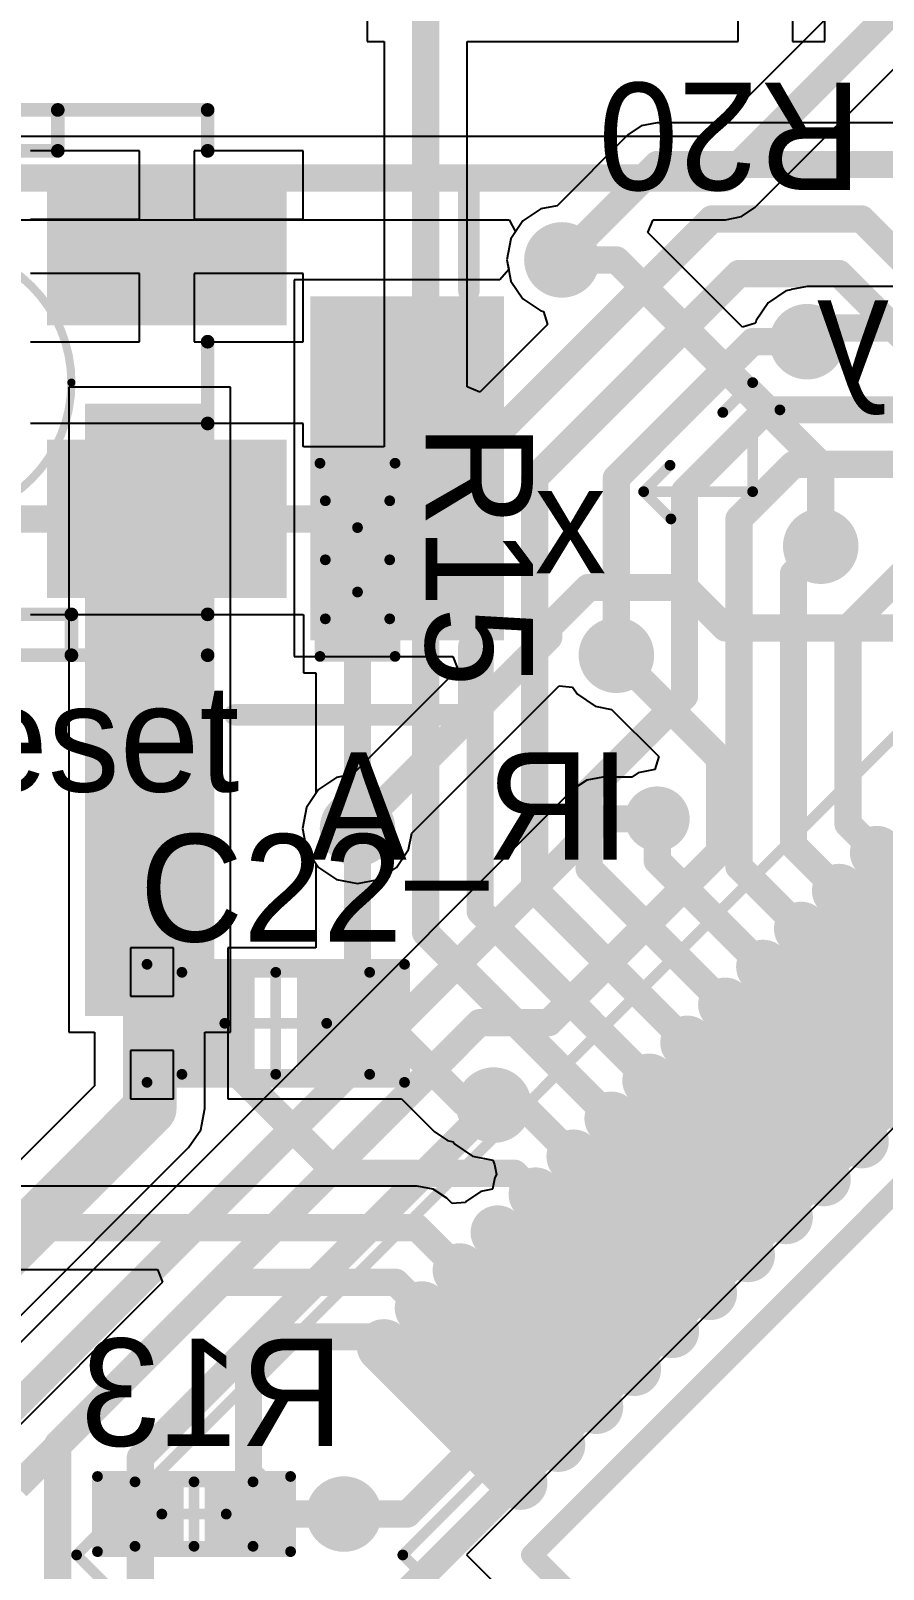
# Model space of a CAD drawing. Header units: millimetres. Extents: x 119.5 to 187.2, y 82 to 144.9.
# Drawn here: x 144.15 to 152.09, y 123.18 to 137.52 of the extents above; entities that cross this region are included whole.
import ezdxf

# ---------------------------------------------------------------- set-up
doc = ezdxf.new("R2010")
doc.units = ezdxf.units.MM
for name, color, linetype in [('BottomLayer', 5, 'Continuous'), ('BottomOverlay', 54, 'Continuous'), ('BottomPaste', 16, 'Continuous'), ('BottomSolder', 6, 'Continuous'), ('KeepOutLayer', 6, 'Continuous'), ('Mechanical1', 6, 'Continuous'), ('Mechanical13', 56, 'Continuous'), ('Mechanical15', 56, 'Continuous'), ('MultiLayer', 9, 'Continuous'), ('TopLayer', 1, 'Continuous'), ('TopOverlay', 2, 'Continuous'), ('TopPaste', 8, 'Continuous'), ('TopSolder', 216, 'Continuous'), ('ViaHoleLayer', 16, 'Continuous')]:
    doc.layers.add(name, color=color, linetype=linetype)

msp = doc.modelspace()

# ---------------------------------------------------------------- linework, layer by layer
at = {"layer": 'BottomLayer'}
for p, q in [((152.252, 138.324), (150.461, 136.532)), ((150.897, 135.869), (152.688, 137.661)), ((150.461, 136.532), (143.51, 136.532)), ((143.671, 135.756), (148.607, 135.756)), ((148.607, 135.756), (148.667, 135.644)), ((149.899, 135.638), (149.948, 135.756)), ((149.948, 135.756), (150.622, 135.756)), ((150.622, 135.756), (150.771, 135.785)), ((150.771, 135.785), (150.897, 135.869)), ((148.667, 135.644), (148.623, 135.579)), ((150.783, 134.755), (149.899, 135.638)), ((148.623, 135.579), (148.584, 135.382)), ((148.584, 135.382), (148.602, 135.293)), ((148.521, 135.195), (146.602, 135.195)), ((146.602, 135.195), (146.602, 131.687)), ((148.602, 135.293), (148.521, 135.195)), ((151.187, 135.095), (151.021, 134.983)), ((151.232, 135.104), (151.187, 135.095)), ((151.235, 135.106), (151.232, 135.104)), ((151.384, 135.135), (151.235, 135.106)), ((152.447, 135.135), (151.384, 135.135)), ((151.021, 134.983), (150.909, 134.817)), ((150.904, 134.792), (150.783, 134.755)), ((150.909, 134.817), (150.904, 134.792)), ((146.01, 134.195), (144.502, 134.195)), ((144.502, 134.195), (144.502, 128.187)), ((146.01, 128.187), (146.01, 134.195)), ((146.602, 131.687), (148.08, 131.687)), ((148.08, 131.687), (148.129, 131.57)), ((148.129, 131.57), (147.149, 130.59)), ((147.698, 130.04), (149.072, 131.414)), ((149.072, 131.414), (149.198, 131.402)), ((149.198, 131.402), (149.243, 131.336)), ((149.243, 131.336), (149.409, 131.224)), ((149.409, 131.224), (149.562, 131.194)), ((149.562, 131.194), (150.001, 130.755)), ((150.001, 130.755), (149.964, 130.633)), ((147.149, 130.59), (146.996, 130.559)), ((149.81, 130.603), (149.751, 130.563)), ((149.964, 130.633), (149.81, 130.603)), ((149.204, 130.45), (143.476, 124.721)), ((146.83, 130.448), (146.718, 130.281)), ((146.996, 130.559), (146.83, 130.448)), ((149.33, 130.534), (149.204, 130.45)), ((149.479, 130.563), (149.33, 130.534)), ((149.751, 130.563), (149.479, 130.563)), ((146.718, 130.281), (146.679, 130.085)), ((146.679, 130.085), (146.718, 129.888)), ((147.668, 129.888), (147.698, 130.04)), ((146.718, 129.888), (146.83, 129.721)), ((147.556, 129.721), (147.668, 129.888)), ((146.83, 129.721), (146.996, 129.61)), ((147.39, 129.61), (147.556, 129.721)), ((146.996, 129.61), (147.193, 129.571)), ((147.193, 129.571), (147.39, 129.61)), ((144.502, 128.187), (144.742, 128.187)), ((144.742, 128.187), (144.742, 127.689)), ((145.77, 127.476), (145.77, 128.187)), ((145.77, 128.187), (146.01, 128.187)), ((144.742, 127.689), (143.297, 126.244)), ((145.731, 127.279), (145.77, 127.476)), ((145.77, 127.476), (145.77, 127.476)), ((145.77, 127.476), (145.77, 127.476)), ((145.77, 127.476), (145.77, 127.476)), ((145.619, 127.113), (145.731, 127.279)), ((143.873, 125.367), (145.619, 127.113))]:
    msp.add_line(p, q, dxfattribs=at)
for points, const_width in [([(150.622, 136.144), (152.527, 138.049)], 0.254), ([(143.51, 136.144), (150.622, 136.144)], 0.254), ([(149.098, 135.382), (149.606, 135.382)], 0.254), ([(149.606, 135.382), (151.511, 133.477)], 0.254), ([(151.384, 134.747), (153.136, 134.747)], 0.254), ([(151.511, 132.715), (151.511, 133.477)], 0.254), ([(148.975, 131.96), (149.345, 132.33)], 0.254), ([(149.345, 132.33), (150.245, 132.33)], 0.254), ([(150.245, 132.33), (150.622, 131.953)], 0.254), ([(148.975, 131.867), (148.975, 131.96)], 0.254), ([(150.622, 131.953), (152.908, 131.953)], 0.254), ([(147.193, 130.085), (148.975, 131.867)], 0.254), ([(149.703, 131.602), (150.568, 130.737)], 0.254), ([(145.256, 127.476), (145.256, 131.191)], 0.5), ([(150.568, 129.867), (150.568, 130.737)], 0.254), ([(143.637, 124.333), (149.479, 130.175)], 0.254), ([(149.479, 130.175), (149.987, 130.175)], 0.254), ([(148.977, 128.276), (150.568, 129.867)], 0.254), ([(147.36, 122.682), (153.924, 129.246)], 0.254), ([(147.657, 123.698), (153.162, 129.203)], 0.254), ([(144.399, 124.347), (148.329, 128.276)], 0.254), ([(148.329, 128.276), (148.977, 128.276)], 0.254), ([(143.51, 125.73), (145.256, 127.476)], 0.5), ([(145.169, 124.224), (148.458, 127.513)], 0.254), ([(144.399, 122.936), (144.399, 124.347)], 0.254), ([(145.169, 123.698), (145.169, 124.224)], 0.254), ([(145.169, 123.055), (145.169, 123.698)], 0.254), ([(146.169, 123.698), (147.657, 123.698)], 0.254)]:
    msp.add_lwpolyline(points, dxfattribs=dict(at, const_width=const_width))
for points, const_width in [([(150.559, 136.144, 1), (150.685, 136.144, 1)], 0.127), ([(150.559, 136.144, 1), (150.685, 136.144, 1)], 0.127), ([(148.973, 135.382, 1), (149.223, 135.382, 1)], 0.25), ([(149.035, 135.382, 1), (149.161, 135.382, 1)], 0.127), ([(149.542, 135.382, 1), (149.669, 135.382, 1)], 0.127), ([(149.542, 135.382, 1), (149.669, 135.382, 1)], 0.127), ([(151.321, 134.747, 1), (151.447, 134.747, 1)], 0.127), ([(151.259, 134.62, 1), (151.509, 134.62, 1)], 0.25), ([(151.447, 133.477, 1), (151.575, 133.477, 1)], 0.127), ([(151.447, 133.477, 1), (151.575, 133.477, 1)], 0.127), ([(151.386, 132.715, 1), (151.636, 132.715, 1)], 0.25), ([(151.447, 132.715, 1), (151.575, 132.715, 1)], 0.127), ([(149.281, 132.33, 1), (149.408, 132.33, 1)], 0.127), ([(149.281, 132.33, 1), (149.408, 132.33, 1)], 0.127), ([(150.182, 132.33, 1), (150.309, 132.33, 1)], 0.127), ([(150.182, 132.33, 1), (150.309, 132.33, 1)], 0.127), ([(148.912, 131.96, 1), (149.039, 131.96, 1)], 0.127), ([(148.912, 131.96, 1), (149.039, 131.96, 1)], 0.127), ([(150.559, 131.953, 1), (150.685, 131.953, 1)], 0.127), ([(150.559, 131.953, 1), (150.685, 131.953, 1)], 0.127), ([(148.912, 131.867, 1), (149.039, 131.867, 1)], 0.127), ([(148.912, 131.867, 1), (149.039, 131.867, 1)], 0.127), ([(149.481, 131.699, 1), (149.731, 131.699, 1)], 0.25), ([(149.64, 131.602, 1), (149.767, 131.602, 1)], 0.127), ([(145.131, 131.191, 1), (145.381, 131.191, 1)], 0.25), ([(150.504, 130.737, 1), (150.631, 130.737, 1)], 0.127), ([(150.504, 130.737, 1), (150.631, 130.737, 1)], 0.127), ([(147.068, 130.085, 1), (147.318, 130.085, 1)], 0.25), ([(149.416, 130.175, 1), (149.542, 130.175, 1)], 0.127), ([(149.416, 130.175, 1), (149.542, 130.175, 1)], 0.127), ([(149.887, 130.175, 1), (150.087, 130.175, 1)], 0.2), ([(149.923, 130.175, 1), (150.05, 130.175, 1)], 0.127), ([(147.13, 130.085, 1), (147.256, 130.085, 1)], 0.127), ([(150.504, 129.867, 1), (150.631, 129.867, 1)], 0.127), ([(150.504, 129.867, 1), (150.631, 129.867, 1)], 0.127), ([(148.265, 128.276, 1), (148.392, 128.276, 1)], 0.127), ([(148.265, 128.276, 1), (148.392, 128.276, 1)], 0.127), ([(148.914, 128.276, 1), (149.041, 128.276, 1)], 0.127), ([(148.914, 128.276, 1), (149.041, 128.276, 1)], 0.127), ([(145.131, 127.476, 1), (145.381, 127.476, 1)], 0.25), ([(145.131, 127.476, 1), (145.381, 127.476, 1)], 0.25), ([(148.338, 127.508, 1), (148.588, 127.508, 1)], 0.25), ([(148.394, 127.513, 1), (148.521, 127.513, 1)], 0.127), ([(144.335, 124.347, 1), (144.463, 124.347, 1)], 0.127), ([(144.335, 124.347, 1), (144.463, 124.347, 1)], 0.127), ([(145.105, 124.224, 1), (145.232, 124.224, 1)], 0.127), ([(145.105, 124.224, 1), (145.232, 124.224, 1)], 0.127), ([(146.941, 123.698, 1), (147.191, 123.698, 1)], 0.25), ([(145.105, 123.698, 1), (145.232, 123.698, 1)], 0.127), ([(145.105, 123.698, 1), (145.232, 123.698, 1)], 0.127), ([(146.105, 123.698, 1), (146.232, 123.698, 1)], 0.127), ([(147.594, 123.698, 1), (147.721, 123.698, 1)], 0.127), ([(147.594, 123.698, 1), (147.721, 123.698, 1)], 0.127)]:
    msp.add_lwpolyline(points, format="xyb", close=True, dxfattribs=dict(at, const_width=const_width))
for points in [[(146.856, 131.941), (148.456, 131.941), (146.856, 134.941), (148.456, 134.941)], [(144.756, 128.441), (145.756, 128.441), (144.756, 133.941), (145.756, 133.941)], [(145.469, 123.448), (145.469, 123.948), (144.869, 123.448), (144.869, 123.948)], [(146.469, 123.448), (146.469, 123.948), (145.869, 123.448), (145.869, 123.948)]]:
    msp.add_solid(points, dxfattribs=at)
at = {"layer": 'BottomOverlay'}
for points, const_width in [([(138.281, 136.144), (148.231, 136.144)], 0.2), ([(148.231, 135.091), (148.231, 136.144)], 0.2), ([(150.598, 133.961), (150.876, 134.239)], 0.1), ([(150.876, 134.239), (151.13, 133.985)], 0.1), ([(150.876, 133.223), (150.876, 134.239)], 0.1), ([(149.86, 133.223), (150.106, 133.469)], 0.1), ([(149.86, 133.223), (150.114, 132.969)], 0.1), ([(149.86, 133.223), (150.876, 133.223)], 0.1), ([(148.231, 131.144), (148.231, 131.789)], 0.2), ([(146.05, 131.144), (148.231, 131.144)], 0.2)]:
    msp.add_lwpolyline(points, dxfattribs=dict(at, const_width=const_width))
for points, const_width in [([(148.181, 136.144, 1), (148.281, 136.144, 1)], 0.1), ([(148.181, 136.144, 1), (148.281, 136.144, 1)], 0.1), ([(148.181, 135.091, 1), (148.281, 135.091, 1)], 0.1), ([(150.851, 134.239, 1), (150.901, 134.239, 1)], 0.05), ([(150.851, 134.239, 1), (150.901, 134.239, 1)], 0.05), ([(150.851, 134.239, 1), (150.901, 134.239, 1)], 0.05), ([(151.105, 133.985, 1), (151.155, 133.985, 1)], 0.05), ([(150.573, 133.961, 1), (150.623, 133.961, 1)], 0.05), ([(150.081, 133.469, 1), (150.131, 133.469, 1)], 0.05), ([(149.835, 133.223, 1), (149.885, 133.223, 1)], 0.05), ([(149.835, 133.223, 1), (149.885, 133.223, 1)], 0.05), ([(149.835, 133.223, 1), (149.885, 133.223, 1)], 0.05), ([(150.851, 133.223, 1), (150.901, 133.223, 1)], 0.05), ([(150.851, 133.223, 1), (150.901, 133.223, 1)], 0.05), ([(150.089, 132.969, 1), (150.139, 132.969, 1)], 0.05), ([(148.181, 131.789, 1), (148.281, 131.789, 1)], 0.1), ([(146, 131.144, 1), (146.1, 131.144, 1)], 0.1), ([(148.181, 131.144, 1), (148.281, 131.144, 1)], 0.1), ([(148.181, 131.144, 1), (148.281, 131.144, 1)], 0.1)]:
    msp.add_lwpolyline(points, format="xyb", close=True, dxfattribs=dict(at, const_width=const_width))
at = {"layer": 'BottomPaste'}
for points in [[(146.856, 131.941), (148.456, 131.941), (146.856, 134.941), (148.456, 134.941)], [(144.756, 128.441), (145.756, 128.441), (144.756, 133.941), (145.756, 133.941)], [(145.469, 123.448), (145.469, 123.948), (144.869, 123.448), (144.869, 123.948)], [(146.469, 123.448), (146.469, 123.948), (145.869, 123.448), (145.869, 123.948)]]:
    msp.add_solid(points, dxfattribs=at)
at = {"layer": 'BottomSolder'}
for points, const_width in [([(148.922, 135.382, 1), (149.274, 135.382, 1)], 0.352), ([(151.208, 134.62, 1), (151.56, 134.62, 1)], 0.352), ([(151.335, 132.715, 1), (151.687, 132.715, 1)], 0.352), ([(149.43, 131.699, 1), (149.782, 131.699, 1)], 0.352), ([(147.017, 130.085, 1), (147.369, 130.085, 1)], 0.352), ([(149.836, 130.175, 1), (150.138, 130.175, 1)], 0.302), ([(148.287, 127.508, 1), (148.639, 127.508, 1)], 0.352), ([(146.89, 123.698, 1), (147.242, 123.698, 1)], 0.352)]:
    msp.add_lwpolyline(points, format="xyb", close=True, dxfattribs=dict(at, const_width=const_width))
for points in [[(146.754, 131.839), (148.558, 131.839), (146.754, 135.043), (148.558, 135.043)], [(144.654, 128.339), (145.858, 128.339), (144.654, 134.043), (145.858, 134.043)], [(145.571, 123.346), (145.571, 124.05), (144.767, 123.346), (144.767, 124.05)], [(146.571, 123.346), (146.571, 124.05), (145.767, 123.346), (145.767, 124.05)]]:
    msp.add_solid(points, dxfattribs=at)
at = {"layer": 'KeepOutLayer'}
for p, q in [((154.686, 129.794), (148.209, 123.317)), ((148.209, 123.317), (154.686, 116.84))]:
    msp.add_line(p, q, dxfattribs=at)
at = {"layer": 'Mechanical1', "const_width": 0.254}
msp.add_lwpolyline([(148.85, 141.94, -0.222929), (139.07, 137.287)], format="xyb", dxfattribs=at)
at = {"layer": 'Mechanical13', "const_width": 0.1}
for points in [[(146.893, 132.038), (146.893, 133.138)], [(146.893, 133.138), (147.493, 133.138)], [(147.493, 132.038), (147.493, 133.138)], [(146.893, 132.038), (147.493, 132.038)], [(147.615, 123.317), (154.686, 130.388)], [(145.556, 127.795), (145.556, 128.745)], [(145.556, 128.745), (147.306, 128.745)], [(147.306, 127.795), (147.306, 128.745)], [(145.556, 127.795), (147.306, 127.795)], [(145.119, 123.998), (146.219, 123.998)], [(145.119, 123.398), (145.119, 123.998)], [(146.219, 123.398), (146.219, 123.998)], [(145.119, 123.398), (146.219, 123.398)], [(147.615, 123.317), (154.686, 116.246)]]:
    msp.add_lwpolyline(points, dxfattribs=at)
at = {"layer": 'Mechanical13', "const_width": 0.05}
for points in [[(146.868, 133.138, 1), (146.918, 133.138, 1)], [(146.868, 133.138, 1), (146.918, 133.138, 1)], [(147.468, 133.138, 1), (147.518, 133.138, 1)], [(147.468, 133.138, 1), (147.518, 133.138, 1)], [(146.868, 132.038, 1), (146.918, 132.038, 1)], [(146.868, 132.038, 1), (146.918, 132.038, 1)], [(147.468, 132.038, 1), (147.518, 132.038, 1)], [(147.468, 132.038, 1), (147.518, 132.038, 1)], [(145.531, 128.745, 1), (145.581, 128.745, 1)], [(145.531, 128.745, 1), (145.581, 128.745, 1)], [(147.281, 128.745, 1), (147.331, 128.745, 1)], [(147.281, 128.745, 1), (147.331, 128.745, 1)], [(145.531, 127.795, 1), (145.581, 127.795, 1)], [(145.531, 127.795, 1), (145.581, 127.795, 1)], [(147.281, 127.795, 1), (147.331, 127.795, 1)], [(147.281, 127.795, 1), (147.331, 127.795, 1)], [(145.094, 123.998, 1), (145.144, 123.998, 1)], [(145.094, 123.998, 1), (145.144, 123.998, 1)], [(146.194, 123.998, 1), (146.244, 123.998, 1)], [(146.194, 123.998, 1), (146.244, 123.998, 1)], [(145.094, 123.398, 1), (145.144, 123.398, 1)], [(145.094, 123.398, 1), (145.144, 123.398, 1)], [(146.194, 123.398, 1), (146.244, 123.398, 1)], [(146.194, 123.398, 1), (146.244, 123.398, 1)], [(147.59, 123.317, 1), (147.64, 123.317, 1)], [(147.59, 123.317, 1), (147.64, 123.317, 1)]]:
    msp.add_lwpolyline(points, format="xyb", close=True, dxfattribs=at)
at = {"layer": 'Mechanical15', "const_width": 0.1}
for points in [[(144.574, 123.317), (154.686, 133.429)], [(146.843, 131.688), (146.843, 133.488)], [(146.843, 133.488), (147.543, 133.488)], [(147.543, 131.688), (147.543, 133.488)], [(147.193, 132.288), (147.193, 132.888)], [(146.893, 132.588), (147.493, 132.588)], [(146.843, 131.688), (147.543, 131.688)], [(145.231, 127.72), (145.231, 128.82)], [(145.231, 128.82), (147.631, 128.82)], [(147.631, 127.72), (147.631, 128.82)], [(146.431, 127.795), (146.431, 128.745)], [(145.956, 128.27), (146.906, 128.27)], [(145.231, 127.72), (147.631, 127.72)], [(144.769, 124.048), (146.569, 124.048)], [(144.769, 123.348), (144.769, 124.048)], [(145.669, 123.398), (145.669, 123.998)], [(146.569, 123.348), (146.569, 124.048)], [(145.369, 123.698), (145.969, 123.698)], [(144.574, 123.317), (154.686, 113.205)], [(144.769, 123.348), (146.569, 123.348)]]:
    msp.add_lwpolyline(points, dxfattribs=at)
at = {"layer": 'Mechanical15', "const_width": 0.05}
for points in [[(146.818, 133.488, 1), (146.868, 133.488, 1)], [(146.818, 133.488, 1), (146.868, 133.488, 1)], [(147.518, 133.488, 1), (147.568, 133.488, 1)], [(147.518, 133.488, 1), (147.568, 133.488, 1)], [(147.168, 132.888, 1), (147.218, 132.888, 1)], [(146.868, 132.588, 1), (146.918, 132.588, 1)], [(147.468, 132.588, 1), (147.518, 132.588, 1)], [(147.168, 132.288, 1), (147.218, 132.288, 1)], [(146.818, 131.688, 1), (146.868, 131.688, 1)], [(146.818, 131.688, 1), (146.868, 131.688, 1)], [(147.518, 131.688, 1), (147.568, 131.688, 1)], [(147.518, 131.688, 1), (147.568, 131.688, 1)], [(145.206, 128.82, 1), (145.256, 128.82, 1)], [(145.206, 128.82, 1), (145.256, 128.82, 1)], [(147.606, 128.82, 1), (147.656, 128.82, 1)], [(147.606, 128.82, 1), (147.656, 128.82, 1)], [(146.406, 128.745, 1), (146.456, 128.745, 1)], [(145.931, 128.27, 1), (145.981, 128.27, 1)], [(146.881, 128.27, 1), (146.931, 128.27, 1)], [(145.206, 127.72, 1), (145.256, 127.72, 1)], [(145.206, 127.72, 1), (145.256, 127.72, 1)], [(146.406, 127.795, 1), (146.456, 127.795, 1)], [(147.606, 127.72, 1), (147.656, 127.72, 1)], [(147.606, 127.72, 1), (147.656, 127.72, 1)], [(144.744, 124.048, 1), (144.794, 124.048, 1)], [(144.744, 124.048, 1), (144.794, 124.048, 1)], [(145.644, 123.998, 1), (145.694, 123.998, 1)], [(146.544, 124.048, 1), (146.594, 124.048, 1)], [(146.544, 124.048, 1), (146.594, 124.048, 1)], [(145.344, 123.698, 1), (145.394, 123.698, 1)], [(145.944, 123.698, 1), (145.994, 123.698, 1)], [(145.644, 123.398, 1), (145.694, 123.398, 1)], [(144.549, 123.317, 1), (144.599, 123.317, 1)], [(144.549, 123.317, 1), (144.599, 123.317, 1)], [(144.744, 123.348, 1), (144.794, 123.348, 1)], [(144.744, 123.348, 1), (144.794, 123.348, 1)], [(146.544, 123.348, 1), (146.594, 123.348, 1)], [(146.544, 123.348, 1), (146.594, 123.348, 1)]]:
    msp.add_lwpolyline(points, format="xyb", close=True, dxfattribs=at)
at = {"layer": 'MultiLayer'}
for points, const_width in [([(148.973, 135.382, 1), (149.223, 135.382, 1)], 0.25), ([(151.259, 134.62, 1), (151.509, 134.62, 1)], 0.25), ([(151.386, 132.715, 1), (151.636, 132.715, 1)], 0.25), ([(149.481, 131.699, 1), (149.731, 131.699, 1)], 0.25), ([(147.068, 130.085, 1), (147.318, 130.085, 1)], 0.25), ([(149.887, 130.175, 1), (150.087, 130.175, 1)], 0.2), ([(148.338, 127.508, 1), (148.588, 127.508, 1)], 0.25), ([(146.941, 123.698, 1), (147.191, 123.698, 1)], 0.25)]:
    msp.add_lwpolyline(points, format="xyb", close=True, dxfattribs=dict(at, const_width=const_width))
at = {"layer": 'TopLayer'}
for p, q in [((147.282, 138.426), (147.282, 137.418)), ((150.741, 137.418), (150.741, 137.922)), ((151.249, 137.668), (151.249, 137.418)), ((151.549, 137.418), (151.549, 137.668)), ((147.282, 137.418), (147.44, 137.418)), ((147.44, 137.418), (147.44, 133.642)), ((148.216, 134.2), (148.216, 137.418)), ((148.216, 137.418), (149.39, 137.418)), ((149.39, 137.418), (149.39, 137.418)), ((149.39, 137.418), (149.39, 137.418)), ((149.39, 137.418), (149.39, 137.418)), ((149.39, 137.418), (149.441, 137.418)), ((149.441, 137.418), (149.441, 137.418)), ((149.441, 137.418), (150.741, 137.418)), ((151.249, 137.418), (151.549, 137.418)), ((149.838, 136.63), (149.712, 136.546)), ((149.987, 136.659), (149.838, 136.63)), ((152.343, 136.659), (149.987, 136.659)), ((149.712, 136.546), (149.054, 135.887)), ((145.161, 136.398), (144.145, 136.398)), ((145.161, 135.763), (145.161, 136.398)), ((146.685, 136.398), (145.669, 136.398)), ((145.669, 136.398), (145.669, 135.763)), ((146.685, 135.763), (146.685, 136.398)), ((149.054, 135.887), (148.901, 135.857)), ((144.145, 135.763), (145.161, 135.763)), ((145.669, 135.763), (146.685, 135.763)), ((148.735, 135.745), (148.623, 135.579)), ((148.901, 135.857), (148.735, 135.745)), ((148.623, 135.579), (148.584, 135.382)), ((148.584, 135.382), (148.623, 135.185)), ((145.161, 135.255), (144.145, 135.255)), ((145.161, 134.62), (145.161, 135.255)), ((146.685, 135.255), (145.669, 135.255)), ((145.669, 135.255), (145.669, 134.62)), ((146.685, 134.62), (146.685, 135.255)), ((148.623, 135.185), (148.735, 135.019)), ((148.735, 135.019), (148.901, 134.907)), ((148.901, 134.907), (148.926, 134.902)), ((148.926, 134.902), (148.963, 134.781)), ((148.963, 134.781), (148.334, 134.151)), ((144.145, 134.62), (145.161, 134.62)), ((145.669, 134.62), (146.685, 134.62)), ((148.334, 134.151), (148.216, 134.2)), ((146.685, 133.858), (144.145, 133.858)), ((146.685, 133.646), (146.685, 133.858)), ((146.689, 133.642), (146.685, 133.646)), ((147.44, 133.642), (146.689, 133.642)), ((146.689, 133.642), (146.689, 133.642)), ((146.689, 133.642), (146.689, 133.642)), ((144.145, 132.08), (146.685, 132.08)), ((146.685, 132.08), (146.685, 132.08)), ((146.685, 132.08), (146.685, 132.08)), ((146.685, 132.08), (146.689, 132.076)), ((146.689, 132.076), (146.689, 131.534)), ((146.689, 131.534), (146.805, 131.534)), ((146.805, 131.534), (146.805, 130.41)), ((146.805, 130.41), (146.718, 130.281)), ((146.718, 130.281), (146.679, 130.085)), ((146.679, 130.085), (146.718, 129.888)), ((146.718, 129.888), (146.805, 129.759)), ((146.805, 129.759), (146.805, 128.974)), ((145.477, 128.974), (145.077, 128.974)), ((145.077, 128.974), (145.077, 128.524)), ((145.477, 128.524), (145.477, 128.974)), ((146.385, 128.974), (145.985, 128.974)), ((145.985, 128.974), (145.985, 128.27)), ((146.477, 128.974), (146.385, 128.974)), ((146.385, 128.974), (146.385, 128.974)), ((146.805, 128.974), (146.477, 128.974)), ((146.477, 128.974), (146.477, 128.974)), ((146.477, 128.974), (146.477, 128.974)), ((146.477, 128.974), (146.477, 128.974)), ((145.077, 128.524), (145.477, 128.524)), ((145.985, 128.27), (145.985, 127.566)), ((145.477, 128.016), (145.077, 128.016)), ((145.077, 128.016), (145.077, 127.566)), ((145.477, 127.566), (145.477, 128.016)), ((145.077, 127.566), (145.477, 127.566)), ((145.985, 127.566), (146.385, 127.566)), ((146.385, 127.566), (146.385, 127.566)), ((146.385, 127.566), (146.385, 127.566)), ((146.385, 127.566), (146.385, 127.566)), ((146.385, 127.566), (146.477, 127.566)), ((146.477, 127.566), (146.477, 127.566)), ((146.477, 127.566), (147.602, 127.566)), ((147.602, 127.566), (147.906, 127.262)), ((147.906, 127.262), (148.032, 127.178)), ((148.032, 127.178), (148.085, 127.167)), ((148.085, 127.167), (148.1, 127.145)), ((148.1, 127.145), (148.266, 127.033)), ((148.266, 127.033), (148.453, 126.996)), ((148.453, 126.996), (148.471, 126.954)), ((148.471, 126.954), (148.49, 126.86)), ((148.49, 126.86), (148.472, 126.833)), ((147.749, 126.753), (141.258, 126.753)), ((147.898, 126.724), (147.749, 126.753)), ((148.024, 126.64), (147.898, 126.724)), ((148.341, 126.703), (148.208, 126.613)), ((148.45, 126.724), (148.341, 126.703)), ((148.472, 126.833), (148.45, 126.724)), ((148.074, 126.59), (148.024, 126.64)), ((148.2, 126.602), (148.074, 126.59)), ((148.208, 126.613), (148.2, 126.602)), ((141.097, 125.977), (145.327, 125.977)), ((145.376, 125.859), (143.743, 124.227)), ((145.327, 125.977), (145.376, 125.859))]:
    msp.add_line(p, q, dxfattribs=at)
for points, const_width in [([(147.828, 129.114), (147.828, 137.922)], 0.254), ([(149.098, 135.382), (149.987, 136.271)], 0.254), ([(149.987, 136.271), (159.434, 136.271)], 0.254), ([(148.336, 133.604), (150.495, 135.763)], 0.254), ([(150.495, 135.763), (151.892, 135.763)], 0.254), ([(151.892, 135.763), (152.654, 135.001)], 0.254), ([(148.844, 133.35), (150.749, 135.255)], 0.254), ([(150.749, 135.255), (151.682, 135.255)], 0.254), ([(151.682, 135.255), (152.444, 134.493)], 0.254), ([(149.606, 133.35), (150.876, 134.62)], 0.254), ([(150.876, 134.62), (151.384, 134.62)], 0.254), ([(150.241, 133.223), (151.003, 133.985)], 0.254), ([(151.003, 133.985), (169.716, 133.985)], 0.254), ([(148.336, 129.313), (148.336, 133.604)], 0.254), ([(150.749, 132.969), (151.257, 133.477)], 0.254), ([(151.257, 133.477), (169.505, 133.477)], 0.254), ([(148.844, 129.513), (148.844, 133.35)], 0.254), ([(149.606, 131.699), (149.606, 133.35)], 0.254), ([(150.241, 131.318), (150.241, 133.223)], 0.254), ([(141.097, 132.969), (145.415, 132.969)], 0.254), ([(145.415, 132.969), (147.074, 132.969)], 0.254), ([(150.749, 129.729), (150.749, 132.969)], 0.254), ([(151.257, 132.461), (151.511, 132.715)], 0.254), ([(151.765, 131.953), (152.527, 132.715)], 0.254), ([(151.257, 129.928), (151.257, 132.461)], 0.254), ([(147.193, 128.27), (147.193, 131.899)], 0.254), ([(151.765, 130.127), (151.765, 131.953)], 0.254), ([(149.352, 130.429), (150.241, 131.318)], 0.254), ([(149.352, 129.712), (149.352, 130.429)], 0.254), ([(149.987, 129.784), (149.987, 130.175)], 0.254), ([(151.765, 130.127), (152.671, 129.221)], 0.254), ([(151.257, 129.928), (152.317, 128.868)], 0.254), ([(152.034, 129.858), (153.307, 128.585)], 0.3), ([(149.987, 129.784), (151.61, 128.161)], 0.254), ([(150.749, 129.729), (151.964, 128.514)], 0.254), ([(149.352, 129.712), (151.257, 127.807)], 0.254), ([(148.844, 129.513), (150.903, 127.454)], 0.254), ([(151.681, 129.504), (152.954, 128.231)], 0.3), ([(148.336, 129.313), (150.549, 127.1)], 0.254), ([(151.327, 129.151), (152.6, 127.878)], 0.3), ([(147.828, 129.114), (150.196, 126.746)], 0.254), ([(150.974, 128.797), (152.246, 127.524)], 0.3), ([(150.62, 128.444), (151.893, 127.171)], 0.3), ([(145.604, 128.27), (147.001, 126.873)], 0.254), ([(147.193, 128.27), (147.447, 128.27)], 0.254), ([(147.447, 128.27), (148.181, 127.536)], 0.254), ([(150.267, 128.09), (151.539, 126.817)], 0.3), ([(149.913, 127.736), (151.186, 126.464)], 0.3), ([(148.181, 127.536), (148.699, 127.536)], 0.254), ([(148.699, 127.536), (149.842, 126.393)], 0.254), ([(149.559, 127.383), (150.832, 126.11)], 0.3), ([(149.206, 127.029), (150.479, 125.757)], 0.3), ([(147.001, 126.873), (148.655, 126.873)], 0.254), ([(148.655, 126.873), (149.489, 126.039)], 0.254), ([(148.852, 126.676), (150.125, 125.403)], 0.3), ([(141.097, 126.365), (147.749, 126.365)], 0.254), ([(147.749, 126.365), (148.782, 125.332)], 0.254), ([(148.499, 126.322), (149.772, 125.049)], 0.3), ([(148.145, 125.969), (149.418, 124.696)], 0.3), ([(144.018, 123.952), (145.923, 125.857)], 0.254), ([(145.923, 125.857), (147.55, 125.857)], 0.254), ([(147.55, 125.857), (148.428, 124.979)], 0.254), ([(147.792, 125.615), (149.065, 124.342)], 0.3), ([(146.177, 124.968), (146.558, 125.349)], 0.254), ([(146.558, 125.349), (147.351, 125.349)], 0.254), ([(147.351, 125.349), (148.075, 124.625)], 0.254), ([(147.438, 125.262), (148.711, 123.989)], 0.3), ([(146.177, 124.079), (146.177, 124.968)], 0.254), ([(146.177, 124.079), (146.558, 123.698)], 0.254), ([(146.558, 123.698), (147.066, 123.698)], 0.254)]:
    msp.add_lwpolyline(points, dxfattribs=dict(at, const_width=const_width))
for points, const_width in [([(149.923, 136.271, 1), (150.05, 136.271, 1)], 0.127), ([(149.923, 136.271, 1), (150.05, 136.271, 1)], 0.127), ([(150.431, 135.763, 1), (150.559, 135.763, 1)], 0.127), ([(150.431, 135.763, 1), (150.559, 135.763, 1)], 0.127), ([(151.828, 135.763, 1), (151.956, 135.763, 1)], 0.127), ([(151.828, 135.763, 1), (151.956, 135.763, 1)], 0.127), ([(148.973, 135.382, 1), (149.223, 135.382, 1)], 0.25), ([(149.035, 135.382, 1), (149.161, 135.382, 1)], 0.127), ([(150.685, 135.255, 1), (150.812, 135.255, 1)], 0.127), ([(150.685, 135.255, 1), (150.812, 135.255, 1)], 0.127), ([(151.618, 135.255, 1), (151.745, 135.255, 1)], 0.127), ([(151.618, 135.255, 1), (151.745, 135.255, 1)], 0.127), ([(150.812, 134.62, 1), (150.94, 134.62, 1)], 0.127), ([(150.812, 134.62, 1), (150.94, 134.62, 1)], 0.127), ([(151.259, 134.62, 1), (151.509, 134.62, 1)], 0.25), ([(151.321, 134.62, 1), (151.447, 134.62, 1)], 0.127), ([(150.94, 133.985, 1), (151.066, 133.985, 1)], 0.127), ([(150.94, 133.985, 1), (151.066, 133.985, 1)], 0.127), ([(148.273, 133.604, 1), (148.399, 133.604, 1)], 0.127), ([(148.273, 133.604, 1), (148.399, 133.604, 1)], 0.127), ([(151.194, 133.477, 1), (151.321, 133.477, 1)], 0.127), ([(151.194, 133.477, 1), (151.321, 133.477, 1)], 0.127), ([(148.78, 133.35, 1), (148.907, 133.35, 1)], 0.127), ([(148.78, 133.35, 1), (148.907, 133.35, 1)], 0.127), ([(149.542, 133.35, 1), (149.669, 133.35, 1)], 0.127), ([(149.542, 133.35, 1), (149.669, 133.35, 1)], 0.127), ([(150.178, 133.223, 1), (150.304, 133.223, 1)], 0.127), ([(150.178, 133.223, 1), (150.304, 133.223, 1)], 0.127), ([(145.351, 132.969, 1), (145.478, 132.969, 1)], 0.127), ([(145.351, 132.969, 1), (145.478, 132.969, 1)], 0.127), ([(147.01, 132.969, 1), (147.137, 132.969, 1)], 0.127), ([(150.685, 132.969, 1), (150.812, 132.969, 1)], 0.127), ([(150.685, 132.969, 1), (150.812, 132.969, 1)], 0.127), ([(151.386, 132.715, 1), (151.636, 132.715, 1)], 0.25), ([(151.447, 132.715, 1), (151.575, 132.715, 1)], 0.127), ([(151.194, 132.461, 1), (151.321, 132.461, 1)], 0.127), ([(151.194, 132.461, 1), (151.321, 132.461, 1)], 0.127), ([(147.13, 131.899, 1), (147.256, 131.899, 1)], 0.127), ([(151.702, 131.953, 1), (151.828, 131.953, 1)], 0.127), ([(151.702, 131.953, 1), (151.828, 131.953, 1)], 0.127), ([(149.481, 131.699, 1), (149.731, 131.699, 1)], 0.25), ([(149.542, 131.699, 1), (149.669, 131.699, 1)], 0.127), ([(150.178, 131.318, 1), (150.304, 131.318, 1)], 0.127), ([(150.178, 131.318, 1), (150.304, 131.318, 1)], 0.127), ([(149.288, 130.429, 1), (149.416, 130.429, 1)], 0.127), ([(149.288, 130.429, 1), (149.416, 130.429, 1)], 0.127), ([(147.068, 130.085, 1), (147.318, 130.085, 1)], 0.25), ([(149.887, 130.175, 1), (150.087, 130.175, 1)], 0.2), ([(149.923, 130.175, 1), (150.05, 130.175, 1)], 0.127), ([(151.702, 130.127, 1), (151.828, 130.127, 1)], 0.127), ([(151.702, 130.127, 1), (151.828, 130.127, 1)], 0.127), ([(151.194, 129.928, 1), (151.321, 129.928, 1)], 0.127), ([(151.194, 129.928, 1), (151.321, 129.928, 1)], 0.127), ([(151.959, 129.858, 1), (152.109, 129.858, 1)], 0.15), ([(149.923, 129.784, 1), (150.05, 129.784, 1)], 0.127), ([(149.923, 129.784, 1), (150.05, 129.784, 1)], 0.127), ([(150.685, 129.729, 1), (150.812, 129.729, 1)], 0.127), ([(150.685, 129.729, 1), (150.812, 129.729, 1)], 0.127), ([(149.288, 129.712, 1), (149.416, 129.712, 1)], 0.127), ([(149.288, 129.712, 1), (149.416, 129.712, 1)], 0.127), ([(148.78, 129.513, 1), (148.907, 129.513, 1)], 0.127), ([(148.78, 129.513, 1), (148.907, 129.513, 1)], 0.127), ([(151.606, 129.504, 1), (151.756, 129.504, 1)], 0.15), ([(148.273, 129.313, 1), (148.399, 129.313, 1)], 0.127), ([(148.273, 129.313, 1), (148.399, 129.313, 1)], 0.127), ([(151.252, 129.151, 1), (151.402, 129.151, 1)], 0.15), ([(147.764, 129.114, 1), (147.892, 129.114, 1)], 0.127), ([(147.764, 129.114, 1), (147.892, 129.114, 1)], 0.127), ([(150.899, 128.797, 1), (151.049, 128.797, 1)], 0.15), ([(150.545, 128.444, 1), (150.695, 128.444, 1)], 0.15), ([(151.9, 128.514, 1), (152.027, 128.514, 1)], 0.127), ([(145.541, 128.27, 1), (145.668, 128.27, 1)], 0.127), ([(147.13, 128.27, 1), (147.256, 128.27, 1)], 0.127), ([(147.13, 128.27, 1), (147.256, 128.27, 1)], 0.127), ([(147.383, 128.27, 1), (147.51, 128.27, 1)], 0.127), ([(147.383, 128.27, 1), (147.51, 128.27, 1)], 0.127), ([(151.547, 128.161, 1), (151.674, 128.161, 1)], 0.127), ([(150.192, 128.09, 1), (150.342, 128.09, 1)], 0.15), ([(149.838, 127.736, 1), (149.988, 127.736, 1)], 0.15), ([(151.193, 127.807, 1), (151.32, 127.807, 1)], 0.127), ([(148.338, 127.508, 1), (148.588, 127.508, 1)], 0.25), ([(148.117, 127.536, 1), (148.244, 127.536, 1)], 0.127), ([(148.117, 127.536, 1), (148.244, 127.536, 1)], 0.127), ([(148.635, 127.536, 1), (148.762, 127.536, 1)], 0.127), ([(148.635, 127.536, 1), (148.762, 127.536, 1)], 0.127), ([(150.839, 127.454, 1), (150.966, 127.454, 1)], 0.127), ([(149.484, 127.383, 1), (149.634, 127.383, 1)], 0.15), ([(151.818, 127.171, 1), (151.968, 127.171, 1)], 0.15), ([(149.131, 127.029, 1), (149.281, 127.029, 1)], 0.15), ([(150.486, 127.1, 1), (150.613, 127.1, 1)], 0.127), ([(146.938, 126.873, 1), (147.065, 126.873, 1)], 0.127), ([(146.938, 126.873, 1), (147.065, 126.873, 1)], 0.127), ([(148.592, 126.873, 1), (148.719, 126.873, 1)], 0.127), ([(148.592, 126.873, 1), (148.719, 126.873, 1)], 0.127), ([(150.132, 126.746, 1), (150.259, 126.746, 1)], 0.127), ([(151.464, 126.817, 1), (151.614, 126.817, 1)], 0.15), ([(148.777, 126.676, 1), (148.927, 126.676, 1)], 0.15), ([(151.111, 126.464, 1), (151.261, 126.464, 1)], 0.15), ([(147.685, 126.365, 1), (147.812, 126.365, 1)], 0.127), ([(147.685, 126.365, 1), (147.812, 126.365, 1)], 0.127), ([(148.424, 126.322, 1), (148.574, 126.322, 1)], 0.15), ([(149.779, 126.393, 1), (149.906, 126.393, 1)], 0.127), ([(149.425, 126.039, 1), (149.552, 126.039, 1)], 0.127), ([(150.757, 126.11, 1), (150.907, 126.11, 1)], 0.15), ([(148.07, 125.969, 1), (148.22, 125.969, 1)], 0.15), ([(145.859, 125.857, 1), (145.987, 125.857, 1)], 0.127), ([(145.859, 125.857, 1), (145.987, 125.857, 1)], 0.127), ([(147.486, 125.857, 1), (147.613, 125.857, 1)], 0.127), ([(147.486, 125.857, 1), (147.613, 125.857, 1)], 0.127), ([(150.404, 125.757, 1), (150.554, 125.757, 1)], 0.15), ([(147.717, 125.615, 1), (147.867, 125.615, 1)], 0.15), ([(146.494, 125.349, 1), (146.621, 125.349, 1)], 0.127), ([(146.494, 125.349, 1), (146.621, 125.349, 1)], 0.127), ([(147.287, 125.349, 1), (147.414, 125.349, 1)], 0.127), ([(147.287, 125.349, 1), (147.414, 125.349, 1)], 0.127), ([(148.718, 125.332, 1), (148.845, 125.332, 1)], 0.127), ([(150.05, 125.403, 1), (150.2, 125.403, 1)], 0.15), ([(147.363, 125.262, 1), (147.513, 125.262, 1)], 0.15), ([(149.697, 125.049, 1), (149.847, 125.049, 1)], 0.15), ([(146.113, 124.968, 1), (146.24, 124.968, 1)], 0.127), ([(146.113, 124.968, 1), (146.24, 124.968, 1)], 0.127), ([(148.365, 124.979, 1), (148.492, 124.979, 1)], 0.127), ([(149.343, 124.696, 1), (149.493, 124.696, 1)], 0.15), ([(148.011, 124.625, 1), (148.138, 124.625, 1)], 0.127), ([(148.99, 124.342, 1), (149.14, 124.342, 1)], 0.15), ([(146.113, 124.079, 1), (146.24, 124.079, 1)], 0.127), ([(146.113, 124.079, 1), (146.24, 124.079, 1)], 0.127), ([(148.636, 123.989, 1), (148.786, 123.989, 1)], 0.15), ([(146.941, 123.698, 1), (147.191, 123.698, 1)], 0.25), ([(146.494, 123.698, 1), (146.621, 123.698, 1)], 0.127), ([(146.494, 123.698, 1), (146.621, 123.698, 1)], 0.127), ([(147.002, 123.698, 1), (147.13, 123.698, 1)], 0.127)]:
    msp.add_lwpolyline(points, format="xyb", close=True, dxfattribs=dict(at, const_width=const_width))
for points in [[(146.431, 134.874), (146.431, 136.144), (144.399, 134.874), (144.399, 136.144)], [(146.431, 132.334), (146.431, 133.604), (144.399, 132.334), (144.399, 133.604)], [(147.443, 133.388), (146.943, 133.388), (147.443, 132.788), (146.943, 132.788)], [(147.443, 132.388), (146.943, 132.388), (147.443, 131.788), (146.943, 131.788)], [(146.131, 127.82), (146.131, 128.72), (145.331, 127.82), (145.331, 128.72)], [(147.531, 127.82), (147.531, 128.72), (146.731, 127.82), (146.731, 128.72)]]:
    msp.add_solid(points, dxfattribs=at)
at = {"layer": 'TopOverlay'}
for points, const_width in [([(140.716, 136.779), (145.796, 136.779)], 0.127), ([(144.399, 136.398), (144.399, 136.779)], 0.127), ([(145.796, 136.398), (145.796, 136.779)], 0.127), ([(141.986, 136.398), (144.399, 136.398)], 0.127), ([(145.796, 133.858), (145.796, 134.62)], 0.127), ([(142.113, 132.08), (144.526, 132.08)], 0.127), ([(144.526, 131.699), (144.526, 132.08)], 0.127), ([(145.796, 131.699), (145.796, 132.08)], 0.127), ([(140.716, 131.699), (145.796, 131.699)], 0.127), ([(148.817, 123.317), (154.686, 129.186)], 0.2), ([(148.817, 123.317), (154.686, 117.448)], 0.2)]:
    msp.add_lwpolyline(points, dxfattribs=dict(at, const_width=const_width))
for points, const_width in [([(144.367, 136.779, 1), (144.431, 136.779, 1)], 0.0635), ([(145.764, 136.779, 1), (145.828, 136.779, 1)], 0.0635), ([(145.764, 136.779, 1), (145.828, 136.779, 1)], 0.0635), ([(144.367, 136.398, 1), (144.431, 136.398, 1)], 0.0635), ([(144.367, 136.398, 1), (144.431, 136.398, 1)], 0.0635), ([(145.764, 136.398, 1), (145.828, 136.398, 1)], 0.0635), ([(144.526, 134.239, 1), (141.986, 134.239, 1)], 0.0762), ([(145.764, 134.62, 1), (145.828, 134.62, 1)], 0.0635), ([(144.507, 134.239, 1), (144.545, 134.239, 1)], 0.0381), ([(145.764, 133.858, 1), (145.828, 133.858, 1)], 0.0635), ([(144.494, 132.08, 1), (144.558, 132.08, 1)], 0.0635), ([(144.494, 132.08, 1), (144.558, 132.08, 1)], 0.0635), ([(145.764, 132.08, 1), (145.828, 132.08, 1)], 0.0635), ([(144.494, 131.699, 1), (144.558, 131.699, 1)], 0.0635), ([(145.764, 131.699, 1), (145.828, 131.699, 1)], 0.0635), ([(145.764, 131.699, 1), (145.828, 131.699, 1)], 0.0635), ([(148.767, 123.317, 1), (148.867, 123.317, 1)], 0.1), ([(148.767, 123.317, 1), (148.867, 123.317, 1)], 0.1)]:
    msp.add_lwpolyline(points, format="xyb", close=True, dxfattribs=dict(at, const_width=const_width))
at = {"layer": 'TopPaste', "const_width": 0.3}
for points in [[(152.034, 129.858), (153.307, 128.585)], [(151.681, 129.504), (152.954, 128.231)], [(151.327, 129.151), (152.6, 127.878)], [(150.974, 128.797), (152.246, 127.524)], [(150.62, 128.444), (151.893, 127.171)], [(150.267, 128.09), (151.539, 126.817)], [(149.913, 127.736), (151.186, 126.464)], [(149.559, 127.383), (150.832, 126.11)], [(149.206, 127.029), (150.479, 125.757)], [(148.852, 126.676), (150.125, 125.403)], [(148.499, 126.322), (149.772, 125.049)], [(148.145, 125.969), (149.418, 124.696)], [(147.792, 125.615), (149.065, 124.342)], [(147.438, 125.262), (148.711, 123.989)]]:
    msp.add_lwpolyline(points, dxfattribs=at)
at = {"layer": 'TopPaste', "const_width": 0.15}
for points in [[(151.959, 129.858, 1), (152.109, 129.858, 1)], [(151.606, 129.504, 1), (151.756, 129.504, 1)], [(151.252, 129.151, 1), (151.402, 129.151, 1)], [(150.899, 128.797, 1), (151.049, 128.797, 1)], [(150.545, 128.444, 1), (150.695, 128.444, 1)], [(150.192, 128.09, 1), (150.342, 128.09, 1)], [(149.838, 127.736, 1), (149.988, 127.736, 1)], [(149.484, 127.383, 1), (149.634, 127.383, 1)], [(151.818, 127.171, 1), (151.968, 127.171, 1)], [(149.131, 127.029, 1), (149.281, 127.029, 1)], [(151.464, 126.817, 1), (151.614, 126.817, 1)], [(148.777, 126.676, 1), (148.927, 126.676, 1)], [(151.111, 126.464, 1), (151.261, 126.464, 1)], [(148.424, 126.322, 1), (148.574, 126.322, 1)], [(150.757, 126.11, 1), (150.907, 126.11, 1)], [(148.07, 125.969, 1), (148.22, 125.969, 1)], [(150.404, 125.757, 1), (150.554, 125.757, 1)], [(147.717, 125.615, 1), (147.867, 125.615, 1)], [(150.05, 125.403, 1), (150.2, 125.403, 1)], [(147.363, 125.262, 1), (147.513, 125.262, 1)], [(149.697, 125.049, 1), (149.847, 125.049, 1)], [(149.343, 124.696, 1), (149.493, 124.696, 1)], [(148.99, 124.342, 1), (149.14, 124.342, 1)], [(148.636, 123.989, 1), (148.786, 123.989, 1)]]:
    msp.add_lwpolyline(points, format="xyb", close=True, dxfattribs=at)
at = {"layer": 'TopPaste'}
for points in [[(146.431, 134.874), (146.431, 136.144), (144.399, 134.874), (144.399, 136.144)], [(146.431, 132.334), (146.431, 133.604), (144.399, 132.334), (144.399, 133.604)], [(147.443, 133.388), (146.943, 133.388), (147.443, 132.788), (146.943, 132.788)], [(147.443, 132.388), (146.943, 132.388), (147.443, 131.788), (146.943, 131.788)], [(146.131, 127.82), (146.131, 128.72), (145.331, 127.82), (145.331, 128.72)], [(147.531, 127.82), (147.531, 128.72), (146.731, 127.82), (146.731, 128.72)]]:
    msp.add_solid(points, dxfattribs=at)
at = {"layer": 'TopSolder'}
for points, const_width in [([(148.922, 135.382, 1), (149.274, 135.382, 1)], 0.352), ([(151.208, 134.62, 1), (151.56, 134.62, 1)], 0.352), ([(151.335, 132.715, 1), (151.687, 132.715, 1)], 0.352), ([(149.43, 131.699, 1), (149.782, 131.699, 1)], 0.352), ([(147.017, 130.085, 1), (147.369, 130.085, 1)], 0.352), ([(149.836, 130.175, 1), (150.138, 130.175, 1)], 0.302), ([(151.909, 129.858, 1), (152.16, 129.858, 1)], 0.252), ([(151.555, 129.504, 1), (151.807, 129.504, 1)], 0.252), ([(151.201, 129.151, 1), (151.453, 129.151, 1)], 0.252), ([(150.848, 128.797, 1), (151.099, 128.797, 1)], 0.252), ([(150.494, 128.444, 1), (150.746, 128.444, 1)], 0.252), ([(150.141, 128.09, 1), (150.392, 128.09, 1)], 0.252), ([(148.287, 127.508, 1), (148.639, 127.508, 1)], 0.352), ([(149.787, 127.736, 1), (150.039, 127.736, 1)], 0.252), ([(152.121, 127.524, 1), (152.372, 127.524, 1)], 0.252), ([(149.434, 127.383, 1), (149.685, 127.383, 1)], 0.252), ([(151.767, 127.171, 1), (152.019, 127.171, 1)], 0.252), ([(149.08, 127.029, 1), (149.332, 127.029, 1)], 0.252), ([(151.414, 126.817, 1), (151.665, 126.817, 1)], 0.252), ([(148.727, 126.676, 1), (148.978, 126.676, 1)], 0.252), ([(151.06, 126.464, 1), (151.312, 126.464, 1)], 0.252), ([(148.373, 126.322, 1), (148.625, 126.322, 1)], 0.252), ([(150.706, 126.11, 1), (150.958, 126.11, 1)], 0.252), ([(148.019, 125.969, 1), (148.271, 125.969, 1)], 0.252), ([(150.353, 125.757, 1), (150.605, 125.757, 1)], 0.252), ([(147.666, 125.615, 1), (147.918, 125.615, 1)], 0.252), ([(149.999, 125.403, 1), (150.251, 125.403, 1)], 0.252), ([(147.312, 125.262, 1), (147.564, 125.262, 1)], 0.252), ([(149.646, 125.049, 1), (149.897, 125.049, 1)], 0.252), ([(149.292, 124.696, 1), (149.544, 124.696, 1)], 0.252), ([(148.939, 124.342, 1), (149.19, 124.342, 1)], 0.252), ([(148.585, 123.989, 1), (148.837, 123.989, 1)], 0.252), ([(146.89, 123.698, 1), (147.242, 123.698, 1)], 0.352)]:
    msp.add_lwpolyline(points, format="xyb", close=True, dxfattribs=dict(at, const_width=const_width))
at = {"layer": 'TopSolder', "const_width": 0.503}
for points in [[(152.034, 129.858), (153.307, 128.585)], [(151.681, 129.504), (152.954, 128.231)], [(151.327, 129.151), (152.6, 127.878)], [(150.974, 128.797), (152.246, 127.524)], [(150.62, 128.444), (151.893, 127.171)], [(150.267, 128.09), (151.539, 126.817)], [(149.913, 127.736), (151.186, 126.464)], [(149.559, 127.383), (150.832, 126.11)], [(149.206, 127.029), (150.479, 125.757)], [(148.852, 126.676), (150.125, 125.403)], [(148.499, 126.322), (149.772, 125.049)], [(148.145, 125.969), (149.418, 124.696)], [(147.792, 125.615), (149.065, 124.342)], [(147.438, 125.262), (148.711, 123.989)]]:
    msp.add_lwpolyline(points, dxfattribs=at)
at = {"layer": 'TopSolder'}
for points in [[(146.533, 134.772), (146.533, 136.246), (144.297, 134.772), (144.297, 136.246)], [(146.533, 132.232), (146.533, 133.706), (144.297, 132.232), (144.297, 133.706)], [(147.545, 133.49), (146.841, 133.49), (147.545, 132.686), (146.841, 132.686)], [(147.545, 132.49), (146.841, 132.49), (147.545, 131.686), (146.841, 131.686)], [(146.233, 127.718), (146.233, 128.822), (145.229, 127.718), (145.229, 128.822)], [(147.633, 127.718), (147.633, 128.822), (146.629, 127.718), (146.629, 128.822)]]:
    msp.add_solid(points, dxfattribs=at)
at = {"layer": 'ViaHoleLayer', "const_width": 0.15}
for points in [[(149.023, 135.382, 1), (149.173, 135.382, 1)], [(151.309, 134.62, 1), (151.459, 134.62, 1)], [(151.436, 132.715, 1), (151.586, 132.715, 1)], [(149.531, 131.699, 1), (149.681, 131.699, 1)], [(149.912, 130.175, 1), (150.062, 130.175, 1)], [(147.118, 130.085, 1), (147.268, 130.085, 1)], [(148.388, 127.508, 1), (148.538, 127.508, 1)], [(146.991, 123.698, 1), (147.141, 123.698, 1)]]:
    msp.add_lwpolyline(points, format="xyb", close=True, dxfattribs=at)

# ---------------------------------------------------------------- texts
at = {"layer": 'BottomOverlay', "text_generation_flag": 2}
msp.add_text('y', height=1, dxfattribs=at).set_placement((152.146, 134.239))
at = {"layer": 'BottomOverlay'}
msp.add_text('x', height=1, dxfattribs=at).set_placement((148.844, 132.461))
at = {"layer": 'BottomOverlay', "text_generation_flag": 2}
for s, p in [('IR_A', (149.733, 129.794)), ('R13', (147.066, 124.333))]:
    msp.add_text(s, height=1, rotation=360, dxfattribs=at).set_placement(p)
at = {"layer": 'TopOverlay'}
for s, rotation, p in [('R20', 180, (151.892, 137.033)), ('R15', 270, (147.828, 133.858)), ('SW_Reset', 360, (139.7, 130.429))]:
    msp.add_text(s, height=1, rotation=rotation, dxfattribs=at).set_placement(p)
msp.add_text('C22', height=1, dxfattribs=at).set_placement((145.161, 129.032))

doc.saveas('drawing.dxf')
